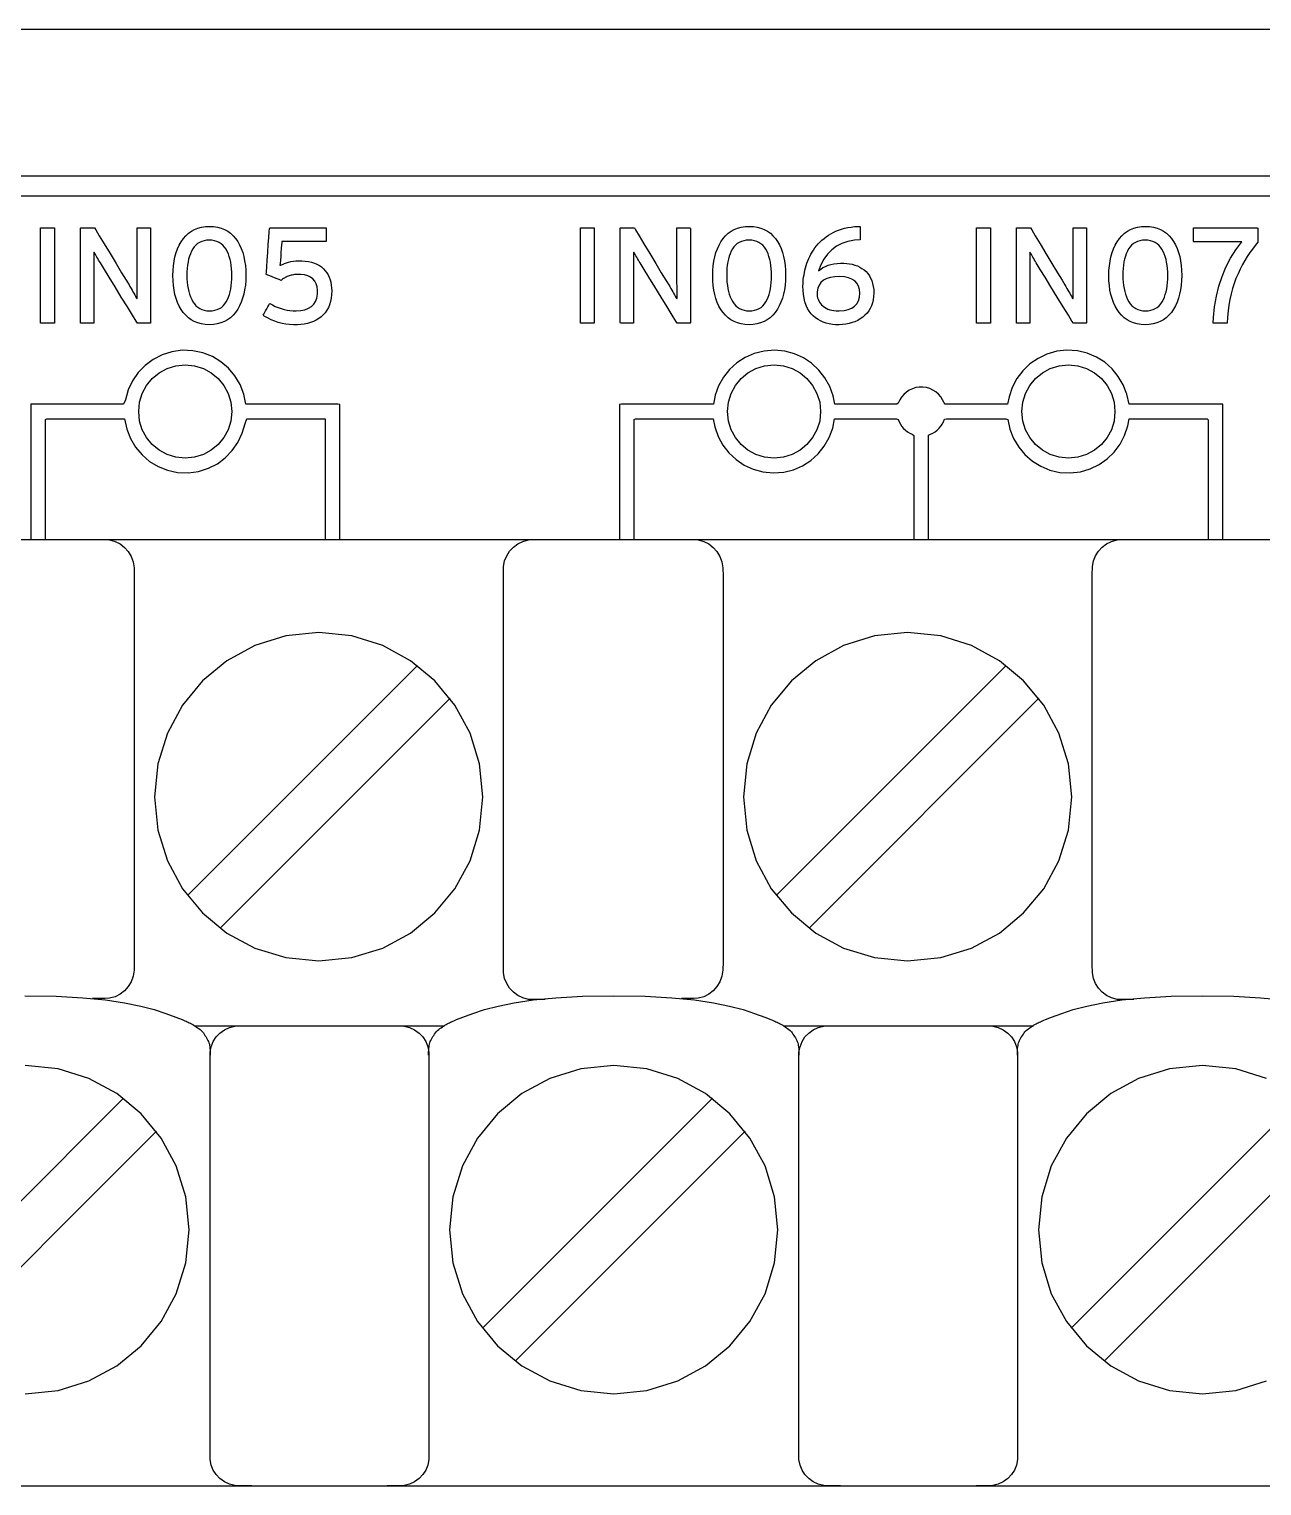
# Model space of a CAD drawing. Extents: x 1 to 47.7, y 0.2 to 33.4.
# Drawn here: x 35.679 to 36.935, y 13.7 to 15.184 of the extents above; entities that cross this region are included whole.
import ezdxf

# ---------------------------------------------------------------- set-up
doc = ezdxf.new("R2010")
doc.units = 0
doc.header["$MEASUREMENT"] = 0
doc.layers.add('6_0____DWG', color=7, linetype='CONTINUOUS')

msp = doc.modelspace()

# ---------------------------------------------------------------- linework, layer by layer
at = {"layer": '6_0____DWG'}
for points in [[(35.4156, 15.1836), (35.809, 15.1836), (36.0049, 15.1836), (36.2001, 15.1836), (36.3945, 15.1836), (36.5881, 15.1836), (36.7807, 15.1836), (36.9722, 15.1836), (37.1625, 15.1836), (37.3517, 15.1836), (37.5394, 15.1836), (37.7257, 15.1836), (37.9105, 15.1836), (38.0936, 15.1836), (38.275, 15.1836), (38.4545, 15.1836), (38.6321, 15.1836), (38.8077, 15.1836), (38.9811, 15.1836)], [(36.9677, 15.0339), (36.9091, 15.0339), (36.8475, 15.0339), (36.783, 15.0339), (36.7157, 15.0339), (36.6455, 15.0339), (36.5726, 15.0339), (36.497, 15.0339), (36.4188, 15.0339), (36.338, 15.0339), (36.2548, 15.0339), (36.1692, 15.0339), (36.0812, 15.0339), (35.9909, 15.0339), (35.8983, 15.0339), (35.8036, 15.0339), (35.7068, 15.0339), (35.608, 15.0339)], [(35.6198, 15.0139), (35.6844, 15.0139), (35.7478, 15.0139), (35.8101, 15.0139), (35.8711, 15.0139), (35.931, 15.0139), (35.9895, 15.0139), (36.0468, 15.0139), (36.1028, 15.0139), (36.1575, 15.0139), (36.2108, 15.0139), (36.2627, 15.0139), (36.3132, 15.0139), (36.3623, 15.0139), (36.41, 15.0139), (36.4561, 15.0139), (36.5008, 15.0139), (36.5439, 15.0139), (36.5855, 15.0139), (36.6254, 15.0139), (36.6638, 15.0139), (36.7006, 15.0139), (36.7357, 15.0139), (36.7691, 15.0139), (36.8008, 15.0139), (36.8308, 15.0139), (36.859, 15.0139), (36.8855, 15.0139), (36.9101, 15.0139), (36.933, 15.0139), (36.9539, 15.0139)], [(35.6907, 14.884), (35.6907, 14.9812), (35.7048, 14.9812), (35.7048, 14.884), (35.6907, 14.884)], [(36.2408, 14.884), (36.2408, 14.9812), (36.2549, 14.9812), (36.2549, 14.884), (36.2408, 14.884)], [(36.6445, 14.884), (36.6445, 14.9812), (36.6586, 14.9812), (36.6586, 14.884), (36.6445, 14.884)], [(31.9752, 14.6636), (36.9522, 14.6636)], [(35.7438, 14.6636), (35.7443, 14.6636), (35.7457, 14.6636), (35.7476, 14.6636), (35.7498, 14.6636), (35.752, 14.6636), (35.754, 14.6636), (35.7555, 14.6636), (35.7562, 14.6636), (35.761, 14.6632), (35.7666, 14.6616), (35.7717, 14.6591), (35.7762, 14.6556), (35.78, 14.6513), (35.783, 14.6463), (35.7851, 14.6408), (35.7861, 14.6348), (35.7862, 14.6261), (35.7862, 14.592), (35.7862, 14.5359), (35.7862, 14.4666), (35.7862, 14.3929), (35.7862, 14.3236), (35.7862, 14.2676), (35.7862, 14.2335), (35.7861, 14.2248), (35.7851, 14.2188), (35.783, 14.2132), (35.78, 14.2083), (35.7762, 14.204), (35.7717, 14.2005), (35.7666, 14.1979), (35.761, 14.1964), (35.7562, 14.196), (35.7555, 14.196), (35.754, 14.196), (35.752, 14.196), (35.7498, 14.196), (35.7476, 14.196), (35.7457, 14.196), (35.7443, 14.196), (35.7438, 14.196)], [(36.2049, 14.1949), (36.2044, 14.1949), (36.203, 14.1949), (36.2011, 14.1949), (36.1989, 14.1949), (36.1967, 14.1949), (36.1947, 14.1949), (36.1932, 14.1949), (36.1925, 14.1949), (36.1878, 14.1952), (36.1822, 14.1967), (36.177, 14.1991), (36.1725, 14.2024), (36.1687, 14.2065), (36.1657, 14.2113), (36.1636, 14.2166), (36.1626, 14.2223), (36.1625, 14.2309), (36.1625, 14.2653), (36.1625, 14.322), (36.1625, 14.392), (36.1625, 14.4664), (36.1625, 14.5364), (36.1625, 14.5931), (36.1625, 14.6275), (36.1626, 14.6361), (36.1636, 14.6418), (36.1657, 14.6471), (36.1687, 14.6519), (36.1725, 14.656), (36.177, 14.6593), (36.1822, 14.6617), (36.1878, 14.6632), (36.1925, 14.6636), (36.1932, 14.6636), (36.1947, 14.6636), (36.1967, 14.6636), (36.1989, 14.6636), (36.2011, 14.6636), (36.203, 14.6636), (36.2044, 14.6636), (36.2049, 14.6636)], [(36.3438, 14.6636), (36.3444, 14.6636), (36.3457, 14.6636), (36.3476, 14.6636), (36.3498, 14.6636), (36.352, 14.6636), (36.354, 14.6636), (36.3555, 14.6636), (36.3562, 14.6636), (36.361, 14.6632), (36.3666, 14.6616), (36.3717, 14.6591), (36.3762, 14.6556), (36.38, 14.6513), (36.383, 14.6463), (36.3851, 14.6408), (36.3861, 14.6348), (36.3862, 14.6261), (36.3862, 14.592), (36.3862, 14.5359), (36.3862, 14.4666), (36.3862, 14.3929), (36.3862, 14.3236), (36.3862, 14.2676), (36.3862, 14.2335), (36.3861, 14.2248), (36.3851, 14.2188), (36.383, 14.2132), (36.38, 14.2083), (36.3762, 14.204), (36.3717, 14.2005), (36.3666, 14.1979), (36.361, 14.1964), (36.3562, 14.196), (36.3555, 14.196), (36.354, 14.196), (36.352, 14.196), (36.3498, 14.196), (36.3476, 14.196), (36.3457, 14.196), (36.3444, 14.196), (36.3438, 14.196)], [(36.8049, 14.1949), (36.8044, 14.1949), (36.803, 14.1949), (36.8011, 14.1949), (36.7989, 14.1949), (36.7967, 14.1949), (36.7947, 14.1949), (36.7932, 14.1949), (36.7925, 14.1949), (36.7878, 14.1952), (36.7822, 14.1967), (36.777, 14.1991), (36.7725, 14.2024), (36.7687, 14.2065), (36.7657, 14.2113), (36.7636, 14.2166), (36.7626, 14.2223), (36.7625, 14.2309), (36.7625, 14.2653), (36.7625, 14.322), (36.7625, 14.392), (36.7625, 14.4664), (36.7625, 14.5364), (36.7625, 14.5931), (36.7625, 14.6275), (36.7626, 14.6361), (36.7636, 14.6418), (36.7657, 14.6471), (36.7687, 14.6519), (36.7725, 14.656), (36.777, 14.6593), (36.7822, 14.6617), (36.7878, 14.6632), (36.7925, 14.6636), (36.7932, 14.6636), (36.7947, 14.6636), (36.7967, 14.6636), (36.7989, 14.6636), (36.8011, 14.6636), (36.803, 14.6636), (36.8044, 14.6636), (36.8049, 14.6636)], [(35.8404, 14.3011), (36.0747, 14.5354)], [(36.4404, 14.3011), (36.6747, 14.5354)], [(35.8739, 14.2677), (36.1081, 14.502)], [(36.4739, 14.2677), (36.7081, 14.502)], [(35.6748, 14.1989), (35.7067, 14.1983), (35.7339, 14.1969), (35.757, 14.1946), (35.7764, 14.1917), (35.7928, 14.1884), (35.8066, 14.1847), (35.8184, 14.1809), (35.8287, 14.1771), (35.835, 14.1746), (35.8365, 14.174), (35.8378, 14.1734), (35.839, 14.1729), (35.8401, 14.1724), (35.8412, 14.1719), (35.8423, 14.1713), (35.8434, 14.1708), (35.8445, 14.1702), (35.8458, 14.1695), (35.847, 14.1688), (35.8482, 14.168), (35.8494, 14.1672), (35.8507, 14.1663), (35.8519, 14.1654), (35.8532, 14.1644), (35.8545, 14.1634), (35.8558, 14.1622), (35.8566, 14.161), (35.8574, 14.1597), (35.8582, 14.1584), (35.8591, 14.1572), (35.8599, 14.1559), (35.8606, 14.1546), (35.8613, 14.1534), (35.8619, 14.1521), (35.8623, 14.151), (35.8627, 14.1497), (35.8629, 14.1482), (35.8631, 14.1467), (35.8633, 14.145), (35.8634, 14.1433), (35.8635, 14.1416), (35.8635, 14.1399), (35.8635, 14.1384)], [(36.0862, 14.1384), (36.0862, 14.1399), (36.0862, 14.1416), (36.0863, 14.1433), (36.0864, 14.145), (36.0866, 14.1467), (36.0868, 14.1482), (36.087, 14.1497), (36.0874, 14.151), (36.0878, 14.1521), (36.0884, 14.1534), (36.0891, 14.1546), (36.0898, 14.1559), (36.0906, 14.1572), (36.0915, 14.1584), (36.0923, 14.1597), (36.0931, 14.161), (36.0939, 14.1622), (36.0951, 14.1634), (36.0965, 14.1644), (36.0977, 14.1654), (36.099, 14.1663), (36.1002, 14.1672), (36.1015, 14.168), (36.1027, 14.1688), (36.1039, 14.1695), (36.1052, 14.1702), (36.1063, 14.1708), (36.1074, 14.1713), (36.1085, 14.1719), (36.1095, 14.1724), (36.1107, 14.1729), (36.1119, 14.1734), (36.1132, 14.174), (36.1147, 14.1746), (36.121, 14.1771), (36.1313, 14.1809), (36.1431, 14.1847), (36.1569, 14.1884), (36.1733, 14.1917), (36.1927, 14.1946), (36.2158, 14.1969), (36.243, 14.1983), (36.2748, 14.1989), (36.3067, 14.1983), (36.3339, 14.1969), (36.357, 14.1946), (36.3764, 14.1917), (36.3928, 14.1884), (36.4066, 14.1847), (36.4184, 14.1809), (36.4287, 14.1771), (36.435, 14.1746), (36.4365, 14.174), (36.4378, 14.1734), (36.439, 14.1729), (36.4401, 14.1724), (36.4412, 14.1719), (36.4423, 14.1713), (36.4434, 14.1708), (36.4445, 14.1702), (36.4458, 14.1695), (36.447, 14.1688), (36.4482, 14.168), (36.4494, 14.1672), (36.4507, 14.1663), (36.4519, 14.1654), (36.4532, 14.1644), (36.4545, 14.1634), (36.4558, 14.1622), (36.4566, 14.161), (36.4574, 14.1597), (36.4582, 14.1584), (36.4591, 14.1572), (36.4599, 14.1559), (36.4606, 14.1546), (36.4613, 14.1534), (36.4619, 14.1521), (36.4623, 14.151), (36.4627, 14.1497), (36.4629, 14.1482), (36.4631, 14.1467), (36.4633, 14.145), (36.4634, 14.1433), (36.4635, 14.1416), (36.4635, 14.1399), (36.4635, 14.1384)], [(36.6862, 14.1384), (36.6862, 14.1399), (36.6862, 14.1416), (36.6863, 14.1433), (36.6864, 14.145), (36.6866, 14.1467), (36.6868, 14.1482), (36.687, 14.1497), (36.6874, 14.151), (36.6878, 14.1521), (36.6884, 14.1534), (36.6891, 14.1546), (36.6898, 14.1559), (36.6906, 14.1572), (36.6915, 14.1584), (36.6923, 14.1597), (36.6931, 14.161), (36.6939, 14.1622), (36.6952, 14.1634), (36.6965, 14.1644), (36.6977, 14.1654), (36.699, 14.1663), (36.7002, 14.1672), (36.7015, 14.168), (36.7027, 14.1688), (36.7039, 14.1695), (36.7052, 14.1702), (36.7063, 14.1708), (36.7074, 14.1713), (36.7085, 14.1719), (36.7096, 14.1724), (36.7107, 14.1729), (36.7119, 14.1734), (36.7132, 14.174), (36.7147, 14.1746), (36.721, 14.1771), (36.7313, 14.1809), (36.7431, 14.1847), (36.7569, 14.1884), (36.7733, 14.1917), (36.7927, 14.1946), (36.8158, 14.1969), (36.843, 14.1983), (36.8749, 14.1989), (36.9067, 14.1983), (36.9339, 14.1969), (36.957, 14.1946)], [(35.8477, 14.1683), (36.1025, 14.1683)], [(35.9059, 13.6996), (35.9054, 13.6996), (35.904, 13.6996), (35.9021, 13.6996), (35.8999, 13.6996), (35.8977, 13.6996), (35.8957, 13.6996), (35.8942, 13.6996), (35.8935, 13.6996), (35.8888, 13.6999), (35.8832, 13.7013), (35.8781, 13.7037), (35.8735, 13.707), (35.8697, 13.711), (35.8667, 13.7157), (35.8646, 13.7208), (35.8636, 13.7265), (35.8635, 13.7351), (35.8635, 13.7696), (35.8635, 13.8264), (35.8635, 13.8966), (35.8635, 13.9713), (35.8635, 14.0415), (35.8635, 14.0983), (35.8635, 14.1328), (35.8636, 14.1414), (35.8646, 14.147), (35.8667, 14.1522), (35.8697, 14.1569), (35.8735, 14.1609), (35.8781, 14.1641), (35.8832, 14.1665), (35.8888, 14.168), (35.8935, 14.1683), (35.8942, 14.1683), (35.8957, 14.1683), (35.8977, 14.1683), (35.8999, 14.1683), (35.9021, 14.1683), (35.904, 14.1683), (35.9054, 14.1683), (35.9059, 14.1683)], [(36.044, 14.1683), (36.0445, 14.1683), (36.0459, 14.1683), (36.0478, 14.1683), (36.05, 14.1683), (36.0522, 14.1683), (36.0542, 14.1683), (36.0557, 14.1683), (36.0564, 14.1683), (36.0611, 14.168), (36.0667, 14.1665), (36.0718, 14.1641), (36.0764, 14.1609), (36.0802, 14.1569), (36.0832, 14.1522), (36.0852, 14.147), (36.0863, 14.1414), (36.0864, 14.1328), (36.0864, 14.0983), (36.0864, 14.0415), (36.0864, 13.9713), (36.0864, 13.8966), (36.0864, 13.8264), (36.0864, 13.7696), (36.0864, 13.7351), (36.0863, 13.7265), (36.0852, 13.7208), (36.0832, 13.7157), (36.0802, 13.711), (36.0764, 13.707), (36.0718, 13.7037), (36.0667, 13.7013), (36.0611, 13.6999), (36.0564, 13.6996), (36.0557, 13.6996), (36.0542, 13.6996), (36.0522, 13.6996), (36.05, 13.6996), (36.0478, 13.6996), (36.0459, 13.6996), (36.0445, 13.6996), (36.044, 13.6996)], [(36.4477, 14.1683), (36.7025, 14.1683)], [(36.5059, 13.6996), (36.5054, 13.6996), (36.5041, 13.6996), (36.5021, 13.6996), (36.4999, 13.6996), (36.4977, 13.6996), (36.4957, 13.6996), (36.4942, 13.6996), (36.4936, 13.6996), (36.4888, 13.6999), (36.4832, 13.7013), (36.4781, 13.7037), (36.4735, 13.707), (36.4697, 13.711), (36.4667, 13.7157), (36.4647, 13.7208), (36.4636, 13.7265), (36.4635, 13.7351), (36.4635, 13.7696), (36.4635, 13.8264), (36.4635, 13.8966), (36.4635, 13.9713), (36.4635, 14.0415), (36.4635, 14.0983), (36.4635, 14.1328), (36.4636, 14.1414), (36.4647, 14.147), (36.4667, 14.1522), (36.4697, 14.1569), (36.4735, 14.1609), (36.4781, 14.1641), (36.4832, 14.1665), (36.4888, 14.168), (36.4936, 14.1683), (36.4942, 14.1683), (36.4957, 14.1683), (36.4977, 14.1683), (36.4999, 14.1683), (36.5021, 14.1683), (36.5041, 14.1683), (36.5054, 14.1683), (36.5059, 14.1683)], [(36.644, 14.1683), (36.6445, 14.1683), (36.6459, 14.1683), (36.6478, 14.1683), (36.65, 14.1683), (36.6522, 14.1683), (36.6542, 14.1683), (36.6557, 14.1683), (36.6564, 14.1683), (36.6611, 14.168), (36.6667, 14.1665), (36.6718, 14.1641), (36.6764, 14.1609), (36.6802, 14.1569), (36.6832, 14.1522), (36.6853, 14.147), (36.6863, 14.1414), (36.6864, 14.1328), (36.6864, 14.0983), (36.6864, 14.0415), (36.6864, 13.9713), (36.6864, 13.8966), (36.6864, 13.8264), (36.6864, 13.7696), (36.6864, 13.7351), (36.6863, 13.7265), (36.6853, 13.7208), (36.6832, 13.7157), (36.6802, 13.711), (36.6764, 13.707), (36.6718, 13.7037), (36.6667, 13.7013), (36.6611, 13.6999), (36.6564, 13.6996), (36.6557, 13.6996), (36.6542, 13.6996), (36.6522, 13.6996), (36.65, 13.6996), (36.6478, 13.6996), (36.6459, 13.6996), (36.6445, 13.6996), (36.644, 13.6996)], [(35.6749, 13.7933), (35.7086, 13.7967), (35.74, 13.8064), (35.7684, 13.8218), (35.7932, 13.8422), (35.8136, 13.8669), (35.829, 13.8953), (35.8388, 13.9267), (35.8422, 13.9604), (35.8388, 13.9941), (35.829, 14.0255), (35.8136, 14.0539), (35.7932, 14.0787), (35.7684, 14.0992), (35.74, 14.1146), (35.7086, 14.1244), (35.6749, 14.1278)], [(36.94, 14.1146), (36.9086, 14.1244), (36.8749, 14.1278), (36.8412, 14.1244), (36.8097, 14.1146), (36.7813, 14.0992), (36.7565, 14.0787), (36.7361, 14.0539), (36.7207, 14.0255), (36.7109, 13.9941), (36.7075, 13.9604), (36.7109, 13.9267), (36.7207, 13.8953), (36.7361, 13.8669), (36.7565, 13.8422), (36.7813, 13.8218), (36.8097, 13.8064), (36.8412, 13.7967), (36.8749, 13.7933), (36.9086, 13.7967), (36.94, 13.8064)], [(35.5411, 13.8601), (35.7753, 14.0944)], [(36.1411, 13.8601), (36.3754, 14.0944)], [(36.7411, 13.8601), (36.9754, 14.0944)], [(35.5745, 13.8267), (35.8088, 14.061)], [(36.1745, 13.8267), (36.4088, 14.061)], [(36.7745, 13.8267), (37.0088, 14.061)], [(32.2935, 13.6996), (37.2746, 13.6996)]]:
    msp.add_lwpolyline(points, dxfattribs=at)
for points in [[(35.7895, 14.884), (35.7881, 14.8862), (35.7845, 14.8922), (35.7792, 14.9007), (35.773, 14.9107), (35.7666, 14.9212), (35.7606, 14.9309), (35.7557, 14.9388), (35.7527, 14.9438), (35.7517, 14.9454), (35.7508, 14.9469), (35.7499, 14.9484), (35.749, 14.9498), (35.7482, 14.9512), (35.7474, 14.9526), (35.7467, 14.9539), (35.7459, 14.9552), (35.7452, 14.9564), (35.7449, 14.9556), (35.7449, 14.9533), (35.7449, 14.9508), (35.7449, 14.9484), (35.745, 14.9458), (35.745, 14.9432), (35.745, 14.9404), (35.745, 14.9377), (35.7451, 14.9348), (35.7451, 14.933), (35.7451, 14.9285), (35.7451, 14.9217), (35.7451, 14.9135), (35.7451, 14.9049), (35.7451, 14.8967), (35.7451, 14.8899), (35.7451, 14.8854), (35.7451, 14.884), (35.7444, 14.884), (35.743, 14.884), (35.741, 14.884), (35.7387, 14.884), (35.7364, 14.884), (35.7342, 14.884), (35.7325, 14.884), (35.7315, 14.884), (35.7314, 14.8847), (35.7314, 14.891), (35.7314, 14.9024), (35.7314, 14.9173), (35.7314, 14.9338), (35.7314, 14.9502), (35.7314, 14.9646), (35.7314, 14.9755), (35.7314, 14.9809), (35.7316, 14.9812), (35.7328, 14.9812), (35.7347, 14.9812), (35.737, 14.9812), (35.7394, 14.9812), (35.7418, 14.9812), (35.7438, 14.9812), (35.7452, 14.9812), (35.7458, 14.9812), (35.7471, 14.979), (35.7505, 14.9732), (35.7556, 14.9649), (35.7615, 14.9552), (35.7676, 14.945), (35.7733, 14.9355), (35.7779, 14.9279), (35.7809, 14.923), (35.7818, 14.9213), (35.7829, 14.9195), (35.7839, 14.9178), (35.7849, 14.9161), (35.7858, 14.9145), (35.7867, 14.9129), (35.7875, 14.9115), (35.7883, 14.91), (35.789, 14.9087), (35.7893, 14.9094), (35.7893, 14.9118), (35.7893, 14.9143), (35.7893, 14.9169), (35.7892, 14.9195), (35.7892, 14.9222), (35.7892, 14.9249), (35.7892, 14.9277), (35.7892, 14.9306), (35.7892, 14.9324), (35.7892, 14.9369), (35.7892, 14.9437), (35.7892, 14.9518), (35.7892, 14.9604), (35.7892, 14.9685), (35.7892, 14.9753), (35.7892, 14.9798), (35.7892, 14.9812), (35.7899, 14.9812), (35.7913, 14.9812), (35.7933, 14.9812), (35.7956, 14.9812), (35.7979, 14.9812), (35.8, 14.9812), (35.8017, 14.9812), (35.8027, 14.9812), (35.8029, 14.9805), (35.8029, 14.9742), (35.8029, 14.9628), (35.8029, 14.9479), (35.8029, 14.9314), (35.8029, 14.915), (35.8029, 14.9006), (35.8029, 14.8897), (35.8029, 14.8843), (35.8027, 14.884), (35.8016, 14.884), (35.7998, 14.884), (35.7977, 14.884), (35.7954, 14.884), (35.7932, 14.884), (35.7913, 14.884), (35.79, 14.884)], [(35.8999, 14.9328), (35.8998, 14.9276), (35.8994, 14.9227), (35.8987, 14.918), (35.8978, 14.9136), (35.8966, 14.9094), (35.8952, 14.9055), (35.8935, 14.9017), (35.8916, 14.8983), (35.8893, 14.895), (35.8869, 14.8922), (35.8842, 14.8896), (35.8812, 14.8875), (35.878, 14.8858), (35.8745, 14.8844), (35.8708, 14.8834), (35.8668, 14.8827), (35.8626, 14.8824), (35.8585, 14.8827), (35.8546, 14.8833), (35.8509, 14.8843), (35.8474, 14.8857), (35.8443, 14.8875), (35.8413, 14.8896), (35.8386, 14.8921), (35.8362, 14.8949), (35.834, 14.8981), (35.832, 14.9015), (35.8303, 14.9052), (35.8289, 14.9091), (35.8277, 14.9133), (35.8268, 14.9177), (35.8261, 14.9224), (35.8258, 14.9273), (35.8256, 14.9325), (35.8258, 14.9377), (35.8262, 14.9426), (35.8268, 14.9473), (35.8277, 14.9517), (35.8289, 14.9559), (35.8304, 14.9599), (35.8321, 14.9636), (35.8341, 14.9671), (35.8363, 14.9703), (35.8388, 14.9732), (35.8415, 14.9757), (35.8445, 14.9778), (35.8477, 14.9796), (35.8511, 14.9809), (35.8548, 14.9819), (35.8587, 14.9825), (35.8629, 14.9827), (35.8671, 14.9825), (35.871, 14.9819), (35.8747, 14.9809), (35.8782, 14.9795), (35.8814, 14.9778), (35.8843, 14.9757), (35.887, 14.9732), (35.8895, 14.9704), (35.8917, 14.9672), (35.8936, 14.9638), (35.8953, 14.9601), (35.8967, 14.9562), (35.8978, 14.952), (35.8987, 14.9475), (35.8994, 14.9429), (35.8998, 14.9379)], [(35.9874, 14.917), (35.9873, 14.9131), (35.9869, 14.9095), (35.9862, 14.906), (35.9852, 14.9028), (35.984, 14.8999), (35.9826, 14.8972), (35.9808, 14.8947), (35.9788, 14.8925), (35.9766, 14.8905), (35.9742, 14.8887), (35.9716, 14.8872), (35.9688, 14.8858), (35.9659, 14.8847), (35.9627, 14.8838), (35.9595, 14.8832), (35.956, 14.8827), (35.9524, 14.8825), (35.9485, 14.8825), (35.9445, 14.8827), (35.9406, 14.8832), (35.9368, 14.8839), (35.933, 14.8849), (35.9293, 14.8861), (35.9257, 14.8876), (35.9221, 14.8894), (35.9186, 14.8913), (35.9176, 14.8922), (35.9181, 14.8932), (35.919, 14.8947), (35.9201, 14.8966), (35.9212, 14.8986), (35.9224, 14.9006), (35.9233, 14.9023), (35.924, 14.9036), (35.9243, 14.9041), (35.9269, 14.9027), (35.9299, 14.9012), (35.9329, 14.9), (35.9358, 14.899), (35.9388, 14.8981), (35.9419, 14.8974), (35.9449, 14.8969), (35.948, 14.8966), (35.9513, 14.8966), (35.956, 14.8969), (35.9601, 14.8978), (35.9637, 14.8992), (35.9667, 14.901), (35.9691, 14.9034), (35.9709, 14.9062), (35.9722, 14.9096), (35.9729, 14.9135), (35.973, 14.9176), (35.9725, 14.9212), (35.9716, 14.9243), (35.9701, 14.927), (35.9682, 14.9293), (35.9658, 14.931), (35.963, 14.9324), (35.9596, 14.9333), (35.9558, 14.9337), (35.9532, 14.9337), (35.9519, 14.9337), (35.9507, 14.9336), (35.9495, 14.9335), (35.9483, 14.9333), (35.9471, 14.9331), (35.946, 14.9329), (35.945, 14.9326), (35.9439, 14.9323), (35.9429, 14.9319), (35.942, 14.9315), (35.941, 14.931), (35.9401, 14.9305), (35.9392, 14.93), (35.9383, 14.9295), (35.9374, 14.9289), (35.9366, 14.9283), (35.9358, 14.9276), (35.9352, 14.9278), (35.9338, 14.9284), (35.9317, 14.9293), (35.9292, 14.9303), (35.9267, 14.9313), (35.9243, 14.9323), (35.9223, 14.9331), (35.9211, 14.9336), (35.9207, 14.9338), (35.9209, 14.9362), (35.9212, 14.9413), (35.9217, 14.9482), (35.9222, 14.9561), (35.9228, 14.9641), (35.9233, 14.9715), (35.9237, 14.9772), (35.9239, 14.9806), (35.9244, 14.9812), (35.9281, 14.9812), (35.9349, 14.9812), (35.9437, 14.9812), (35.9534, 14.9812), (35.9631, 14.9812), (35.9717, 14.9812), (35.9782, 14.9812), (35.9816, 14.9812), (35.9818, 14.981), (35.9818, 14.9799), (35.9818, 14.9781), (35.9818, 14.976), (35.9818, 14.9736), (35.9818, 14.9713), (35.9818, 14.9694), (35.9818, 14.968), (35.9818, 14.9674), (35.9805, 14.9674), (35.9764, 14.9674), (35.9703, 14.9674), (35.963, 14.9674), (35.9553, 14.9674), (35.948, 14.9674), (35.9419, 14.9674), (35.9378, 14.9674), (35.9365, 14.9673), (35.9365, 14.9663), (35.9363, 14.9638), (35.936, 14.9603), (35.9357, 14.9562), (35.9354, 14.952), (35.9351, 14.9481), (35.9349, 14.945), (35.9347, 14.9431), (35.9353, 14.943), (35.9372, 14.944), (35.9392, 14.9449), (35.9413, 14.9457), (35.9435, 14.9463), (35.9459, 14.9468), (35.9484, 14.9472), (35.951, 14.9475), (35.9538, 14.9477), (35.9571, 14.9476), (35.9605, 14.9474), (35.9638, 14.9469), (35.9669, 14.9462), (35.9697, 14.9453), (35.9724, 14.9442), (35.9748, 14.9428), (35.977, 14.9413), (35.979, 14.9395), (35.9808, 14.9375), (35.9823, 14.9354), (35.9837, 14.9332), (35.9848, 14.9308), (35.9858, 14.9283), (35.9865, 14.9257), (35.987, 14.9229), (35.9873, 14.92)], [(36.3395, 14.884), (36.3381, 14.8862), (36.3345, 14.8922), (36.3292, 14.9007), (36.323, 14.9107), (36.3166, 14.9212), (36.3106, 14.9309), (36.3058, 14.9388), (36.3027, 14.9438), (36.3017, 14.9454), (36.3008, 14.9469), (36.2999, 14.9484), (36.2991, 14.9498), (36.2982, 14.9512), (36.2974, 14.9526), (36.2967, 14.9539), (36.2959, 14.9552), (36.2952, 14.9564), (36.2949, 14.9556), (36.295, 14.9533), (36.295, 14.9508), (36.295, 14.9484), (36.295, 14.9458), (36.295, 14.9432), (36.295, 14.9404), (36.2951, 14.9377), (36.2951, 14.9348), (36.2951, 14.933), (36.2951, 14.9285), (36.2951, 14.9217), (36.2951, 14.9135), (36.2951, 14.9049), (36.2951, 14.8967), (36.2951, 14.8899), (36.2951, 14.8854), (36.2951, 14.884), (36.2944, 14.884), (36.293, 14.884), (36.291, 14.884), (36.2887, 14.884), (36.2864, 14.884), (36.2843, 14.884), (36.2826, 14.884), (36.2816, 14.884), (36.2814, 14.8847), (36.2814, 14.891), (36.2814, 14.9024), (36.2814, 14.9173), (36.2814, 14.9338), (36.2814, 14.9502), (36.2814, 14.9646), (36.2814, 14.9755), (36.2814, 14.9809), (36.2817, 14.9812), (36.2828, 14.9812), (36.2847, 14.9812), (36.287, 14.9812), (36.2895, 14.9812), (36.2918, 14.9812), (36.2939, 14.9812), (36.2953, 14.9812), (36.2958, 14.9812), (36.2971, 14.979), (36.3006, 14.9732), (36.3056, 14.9649), (36.3115, 14.9552), (36.3176, 14.945), (36.3233, 14.9355), (36.3279, 14.9279), (36.3309, 14.923), (36.3319, 14.9213), (36.3329, 14.9195), (36.3339, 14.9178), (36.3349, 14.9161), (36.3358, 14.9145), (36.3367, 14.9129), (36.3375, 14.9115), (36.3383, 14.91), (36.3391, 14.9087), (36.3394, 14.9094), (36.3393, 14.9118), (36.3393, 14.9143), (36.3393, 14.9169), (36.3393, 14.9195), (36.3393, 14.9222), (36.3392, 14.9249), (36.3392, 14.9277), (36.3392, 14.9306), (36.3392, 14.9324), (36.3392, 14.9369), (36.3392, 14.9437), (36.3392, 14.9518), (36.3392, 14.9604), (36.3392, 14.9685), (36.3392, 14.9753), (36.3392, 14.9798), (36.3392, 14.9812), (36.3399, 14.9812), (36.3413, 14.9812), (36.3433, 14.9812), (36.3456, 14.9812), (36.3479, 14.9812), (36.3501, 14.9812), (36.3518, 14.9812), (36.3528, 14.9812), (36.3529, 14.9805), (36.3529, 14.9742), (36.3529, 14.9628), (36.3529, 14.9479), (36.3529, 14.9314), (36.3529, 14.915), (36.3529, 14.9006), (36.3529, 14.8897), (36.3529, 14.8843), (36.3527, 14.884), (36.3516, 14.884), (36.3498, 14.884), (36.3477, 14.884), (36.3454, 14.884), (36.3432, 14.884), (36.3413, 14.884), (36.34, 14.884)], [(36.4499, 14.9328), (36.4498, 14.9276), (36.4494, 14.9227), (36.4487, 14.918), (36.4478, 14.9136), (36.4467, 14.9094), (36.4452, 14.9055), (36.4435, 14.9017), (36.4416, 14.8983), (36.4394, 14.895), (36.4369, 14.8922), (36.4342, 14.8896), (36.4312, 14.8875), (36.428, 14.8858), (36.4245, 14.8844), (36.4208, 14.8834), (36.4169, 14.8827), (36.4127, 14.8824), (36.4085, 14.8827), (36.4046, 14.8833), (36.4009, 14.8843), (36.3975, 14.8857), (36.3943, 14.8875), (36.3913, 14.8896), (36.3886, 14.8921), (36.3862, 14.8949), (36.384, 14.8981), (36.382, 14.9015), (36.3803, 14.9052), (36.3789, 14.9091), (36.3777, 14.9133), (36.3768, 14.9177), (36.3762, 14.9224), (36.3758, 14.9273), (36.3757, 14.9325), (36.3758, 14.9377), (36.3762, 14.9426), (36.3768, 14.9473), (36.3778, 14.9517), (36.379, 14.9559), (36.3804, 14.9599), (36.3821, 14.9636), (36.3841, 14.9671), (36.3863, 14.9703), (36.3888, 14.9732), (36.3915, 14.9757), (36.3945, 14.9778), (36.3977, 14.9796), (36.4011, 14.9809), (36.4048, 14.9819), (36.4087, 14.9825), (36.4129, 14.9827), (36.4171, 14.9825), (36.4211, 14.9819), (36.4248, 14.9809), (36.4282, 14.9795), (36.4314, 14.9778), (36.4344, 14.9757), (36.4371, 14.9732), (36.4395, 14.9704), (36.4417, 14.9672), (36.4436, 14.9638), (36.4453, 14.9601), (36.4467, 14.9562), (36.4479, 14.952), (36.4488, 14.9475), (36.4494, 14.9429), (36.4498, 14.9379)], [(36.5398, 14.9148), (36.5396, 14.9113), (36.5392, 14.9079), (36.5385, 14.9048), (36.5375, 14.9019), (36.5362, 14.8991), (36.5347, 14.8966), (36.5329, 14.8943), (36.5308, 14.8921), (36.5285, 14.8902), (36.526, 14.8885), (36.5234, 14.8869), (36.5206, 14.8856), (36.5177, 14.8846), (36.5146, 14.8837), (36.5113, 14.8831), (36.5079, 14.8827), (36.5044, 14.8825), (36.5009, 14.8825), (36.4976, 14.8828), (36.4944, 14.8833), (36.4913, 14.884), (36.4884, 14.885), (36.4856, 14.8863), (36.483, 14.8878), (36.4805, 14.8895), (36.4781, 14.8915), (36.4759, 14.8937), (36.4739, 14.8963), (36.4722, 14.8991), (36.4708, 14.9022), (36.4696, 14.9057), (36.4687, 14.9094), (36.4681, 14.9134), (36.4677, 14.9177), (36.4676, 14.9218), (36.4677, 14.924), (36.4678, 14.9263), (36.468, 14.9286), (36.4683, 14.9309), (36.4687, 14.9332), (36.4691, 14.9356), (36.4697, 14.938), (36.4703, 14.9404), (36.471, 14.9428), (36.4717, 14.9452), (36.4726, 14.9475), (36.4736, 14.9498), (36.4746, 14.952), (36.4758, 14.9543), (36.4771, 14.9565), (36.4784, 14.9586), (36.4799, 14.9608), (36.4815, 14.9629), (36.4832, 14.9649), (36.4851, 14.9668), (36.487, 14.9686), (36.4891, 14.9703), (36.4913, 14.972), (36.4936, 14.9736), (36.496, 14.975), (36.4985, 14.9764), (36.5012, 14.9777), (36.504, 14.9789), (36.507, 14.9799), (36.5101, 14.9807), (36.5133, 14.9814), (36.5167, 14.982), (36.5203, 14.9824), (36.5239, 14.9827), (36.526, 14.9826), (36.526, 14.9817), (36.526, 14.9801), (36.526, 14.978), (36.526, 14.9756), (36.526, 14.9733), (36.526, 14.9713), (36.526, 14.9698), (36.526, 14.9691), (36.5203, 14.9686), (36.5135, 14.9673), (36.5074, 14.9653), (36.5018, 14.9625), (36.4969, 14.9589), (36.4925, 14.9545), (36.4888, 14.9494), (36.4857, 14.9435), (36.4836, 14.9375), (36.4857, 14.9392), (36.488, 14.9407), (36.4905, 14.9419), (36.4932, 14.943), (36.4961, 14.9438), (36.4992, 14.9445), (36.5025, 14.9449), (36.506, 14.9451), (36.5094, 14.9452), (36.5123, 14.945), (36.5152, 14.9446), (36.5179, 14.9441), (36.5206, 14.9433), (36.5231, 14.9424), (36.5255, 14.9412), (36.5278, 14.9399), (36.5299, 14.9384), (36.5319, 14.9366), (36.5337, 14.9346), (36.5353, 14.9324), (36.5366, 14.93), (36.5377, 14.9274), (36.5386, 14.9246), (36.5393, 14.9215), (36.5397, 14.9183)], [(36.7432, 14.884), (36.7418, 14.8862), (36.7382, 14.8922), (36.7329, 14.9007), (36.7268, 14.9107), (36.7203, 14.9212), (36.7144, 14.9309), (36.7095, 14.9388), (36.7064, 14.9438), (36.7054, 14.9454), (36.7045, 14.9469), (36.7036, 14.9484), (36.7028, 14.9498), (36.702, 14.9512), (36.7012, 14.9526), (36.7004, 14.9539), (36.6997, 14.9552), (36.699, 14.9564), (36.6987, 14.9556), (36.6987, 14.9533), (36.6987, 14.9508), (36.6987, 14.9484), (36.6987, 14.9458), (36.6987, 14.9432), (36.6987, 14.9404), (36.6988, 14.9377), (36.6988, 14.9348), (36.6988, 14.933), (36.6988, 14.9285), (36.6988, 14.9217), (36.6988, 14.9135), (36.6988, 14.9049), (36.6988, 14.8967), (36.6988, 14.8899), (36.6988, 14.8854), (36.6988, 14.884), (36.6982, 14.884), (36.6967, 14.884), (36.6947, 14.884), (36.6925, 14.884), (36.6901, 14.884), (36.688, 14.884), (36.6863, 14.884), (36.6853, 14.884), (36.6851, 14.8847), (36.6851, 14.891), (36.6851, 14.9024), (36.6851, 14.9173), (36.6851, 14.9338), (36.6851, 14.9502), (36.6851, 14.9646), (36.6851, 14.9755), (36.6851, 14.9809), (36.6854, 14.9812), (36.6866, 14.9812), (36.6884, 14.9812), (36.6907, 14.9812), (36.6932, 14.9812), (36.6956, 14.9812), (36.6976, 14.9812), (36.699, 14.9812), (36.6995, 14.9812), (36.7008, 14.979), (36.7043, 14.9732), (36.7093, 14.9649), (36.7152, 14.9552), (36.7213, 14.945), (36.727, 14.9355), (36.7317, 14.9279), (36.7346, 14.923), (36.7356, 14.9213), (36.7366, 14.9195), (36.7376, 14.9178), (36.7386, 14.9161), (36.7395, 14.9145), (36.7404, 14.9129), (36.7412, 14.9115), (36.742, 14.91), (36.7428, 14.9087), (36.7431, 14.9094), (36.7431, 14.9118), (36.743, 14.9143), (36.743, 14.9169), (36.743, 14.9195), (36.743, 14.9222), (36.743, 14.9249), (36.743, 14.9277), (36.743, 14.9306), (36.743, 14.9324), (36.743, 14.9369), (36.743, 14.9437), (36.743, 14.9518), (36.743, 14.9604), (36.743, 14.9685), (36.743, 14.9753), (36.743, 14.9798), (36.743, 14.9812), (36.7436, 14.9812), (36.745, 14.9812), (36.747, 14.9812), (36.7493, 14.9812), (36.7516, 14.9812), (36.7538, 14.9812), (36.7555, 14.9812), (36.7565, 14.9812), (36.7566, 14.9805), (36.7566, 14.9742), (36.7566, 14.9628), (36.7566, 14.9479), (36.7566, 14.9314), (36.7566, 14.915), (36.7566, 14.9006), (36.7566, 14.8897), (36.7566, 14.8843), (36.7564, 14.884), (36.7553, 14.884), (36.7535, 14.884), (36.7514, 14.884), (36.7491, 14.884), (36.7469, 14.884), (36.745, 14.884), (36.7437, 14.884)], [(36.8536, 14.9328), (36.8535, 14.9276), (36.8531, 14.9227), (36.8525, 14.918), (36.8515, 14.9136), (36.8504, 14.9094), (36.8489, 14.9055), (36.8472, 14.9017), (36.8453, 14.8983), (36.8431, 14.895), (36.8406, 14.8922), (36.8379, 14.8896), (36.8349, 14.8875), (36.8317, 14.8858), (36.8282, 14.8844), (36.8245, 14.8834), (36.8206, 14.8827), (36.8164, 14.8824), (36.8122, 14.8827), (36.8083, 14.8833), (36.8046, 14.8843), (36.8012, 14.8857), (36.798, 14.8875), (36.7951, 14.8896), (36.7924, 14.8921), (36.7899, 14.8949), (36.7877, 14.8981), (36.7858, 14.9015), (36.7841, 14.9052), (36.7826, 14.9091), (36.7815, 14.9133), (36.7805, 14.9177), (36.7799, 14.9224), (36.7795, 14.9273), (36.7794, 14.9325), (36.7795, 14.9377), (36.7799, 14.9426), (36.7806, 14.9473), (36.7815, 14.9517), (36.7827, 14.9559), (36.7841, 14.9599), (36.7858, 14.9636), (36.7878, 14.9671), (36.7901, 14.9703), (36.7925, 14.9732), (36.7953, 14.9757), (36.7982, 14.9778), (36.8014, 14.9796), (36.8049, 14.9809), (36.8085, 14.9819), (36.8125, 14.9825), (36.8166, 14.9827), (36.8208, 14.9825), (36.8248, 14.9819), (36.8285, 14.9809), (36.8319, 14.9795), (36.8351, 14.9778), (36.8381, 14.9757), (36.8408, 14.9732), (36.8432, 14.9704), (36.8454, 14.9672), (36.8473, 14.9638), (36.849, 14.9601), (36.8504, 14.9562), (36.8516, 14.952), (36.8525, 14.9475), (36.8531, 14.9429), (36.8535, 14.9379)], [(36.9312, 14.9665), (36.9284, 14.9632), (36.9256, 14.9596), (36.9229, 14.9559), (36.9204, 14.952), (36.9179, 14.9479), (36.9155, 14.9437), (36.9132, 14.9392), (36.911, 14.9345), (36.9089, 14.9296), (36.9071, 14.9245), (36.9054, 14.9193), (36.9039, 14.9138), (36.9027, 14.9082), (36.9016, 14.9024), (36.9008, 14.8965), (36.9002, 14.8903), (36.8999, 14.884), (36.8993, 14.884), (36.8979, 14.884), (36.8958, 14.884), (36.8934, 14.884), (36.8909, 14.884), (36.8886, 14.884), (36.8868, 14.884), (36.8858, 14.884), (36.8859, 14.8897), (36.8871, 14.9008), (36.8889, 14.9116), (36.8915, 14.9218), (36.8947, 14.9317), (36.8987, 14.9412), (36.9033, 14.9502), (36.9087, 14.9589), (36.9148, 14.9671), (36.9129, 14.9671), (36.9079, 14.9671), (36.9007, 14.9671), (36.8923, 14.9671), (36.8837, 14.9671), (36.8758, 14.9671), (36.8695, 14.9671), (36.866, 14.9671), (36.8655, 14.9672), (36.8655, 14.9683), (36.8655, 14.97), (36.8655, 14.9723), (36.8655, 14.9748), (36.8655, 14.9772), (36.8655, 14.9792), (36.8655, 14.9806), (36.8655, 14.9812), (36.868, 14.9812), (36.8747, 14.9812), (36.8843, 14.9812), (36.8955, 14.9812), (36.907, 14.9812), (36.9175, 14.9812), (36.9258, 14.9812), (36.9306, 14.9812), (36.9312, 14.981), (36.9312, 14.98), (36.9312, 14.9781), (36.9312, 14.9758), (36.9312, 14.9732), (36.9312, 14.9707), (36.9312, 14.9685), (36.9312, 14.967)], [(35.8856, 14.9325), (35.8856, 14.9361), (35.8854, 14.9396), (35.885, 14.9429), (35.8845, 14.9461), (35.8838, 14.9491), (35.883, 14.9519), (35.8821, 14.9546), (35.881, 14.9572), (35.8797, 14.9595), (35.8783, 14.9616), (35.8766, 14.9635), (35.8748, 14.965), (35.8727, 14.9663), (35.8705, 14.9673), (35.8681, 14.968), (35.8654, 14.9685), (35.8626, 14.9686), (35.8599, 14.9685), (35.8573, 14.968), (35.8549, 14.9673), (35.8527, 14.9663), (35.8507, 14.9651), (35.8489, 14.9635), (35.8472, 14.9617), (35.8458, 14.9597), (35.8445, 14.9573), (35.8434, 14.9548), (35.8424, 14.9522), (35.8416, 14.9493), (35.841, 14.9464), (35.8405, 14.9432), (35.8401, 14.9399), (35.8399, 14.9364), (35.8399, 14.9328), (35.8399, 14.9292), (35.8402, 14.9257), (35.8406, 14.9224), (35.8411, 14.9193), (35.8418, 14.9163), (35.8426, 14.9135), (35.8436, 14.9108), (35.8448, 14.9083), (35.846, 14.9059), (35.8475, 14.9038), (35.8491, 14.9019), (35.851, 14.9003), (35.853, 14.899), (35.8552, 14.8979), (35.8576, 14.8972), (35.8601, 14.8967), (35.8629, 14.8965), (35.8657, 14.8967), (35.8683, 14.8972), (35.8707, 14.8979), (35.873, 14.8989), (35.875, 14.9002), (35.8768, 14.9018), (35.8784, 14.9037), (35.8799, 14.9058), (35.8811, 14.9082), (35.8822, 14.9107), (35.8831, 14.9133), (35.8839, 14.9161), (35.8845, 14.9191), (35.885, 14.9222), (35.8854, 14.9255), (35.8856, 14.9289)], [(36.4357, 14.9325), (36.4356, 14.9361), (36.4354, 14.9396), (36.435, 14.9429), (36.4345, 14.9461), (36.4338, 14.9491), (36.433, 14.9519), (36.4321, 14.9546), (36.431, 14.9572), (36.4297, 14.9595), (36.4283, 14.9616), (36.4266, 14.9635), (36.4248, 14.965), (36.4227, 14.9663), (36.4205, 14.9673), (36.4181, 14.968), (36.4155, 14.9685), (36.4127, 14.9686), (36.4099, 14.9685), (36.4073, 14.968), (36.4049, 14.9673), (36.4027, 14.9663), (36.4007, 14.9651), (36.3989, 14.9635), (36.3972, 14.9617), (36.3958, 14.9597), (36.3945, 14.9573), (36.3934, 14.9548), (36.3925, 14.9522), (36.3916, 14.9493), (36.391, 14.9464), (36.3905, 14.9432), (36.3901, 14.9399), (36.3899, 14.9364), (36.3899, 14.9328), (36.39, 14.9292), (36.3902, 14.9257), (36.3906, 14.9224), (36.3911, 14.9193), (36.3918, 14.9163), (36.3926, 14.9135), (36.3936, 14.9108), (36.3948, 14.9083), (36.3961, 14.9059), (36.3975, 14.9038), (36.3992, 14.9019), (36.401, 14.9003), (36.403, 14.899), (36.4052, 14.8979), (36.4076, 14.8972), (36.4102, 14.8967), (36.4129, 14.8965), (36.4157, 14.8967), (36.4183, 14.8972), (36.4208, 14.8979), (36.423, 14.8989), (36.425, 14.9002), (36.4268, 14.9018), (36.4285, 14.9037), (36.4299, 14.9058), (36.4311, 14.9082), (36.4322, 14.9107), (36.4331, 14.9133), (36.4339, 14.9161), (36.4345, 14.9191), (36.435, 14.9222), (36.4354, 14.9255), (36.4356, 14.9289)], [(36.8394, 14.9325), (36.8393, 14.9361), (36.8391, 14.9396), (36.8387, 14.9429), (36.8382, 14.9461), (36.8376, 14.9491), (36.8368, 14.9519), (36.8358, 14.9546), (36.8347, 14.9572), (36.8335, 14.9595), (36.832, 14.9616), (36.8304, 14.9635), (36.8285, 14.965), (36.8265, 14.9663), (36.8242, 14.9673), (36.8218, 14.968), (36.8192, 14.9685), (36.8164, 14.9686), (36.8136, 14.9685), (36.811, 14.968), (36.8086, 14.9673), (36.8064, 14.9663), (36.8044, 14.9651), (36.8026, 14.9635), (36.801, 14.9617), (36.7995, 14.9597), (36.7983, 14.9573), (36.7971, 14.9548), (36.7962, 14.9522), (36.7954, 14.9493), (36.7947, 14.9464), (36.7942, 14.9432), (36.7938, 14.9399), (36.7936, 14.9364), (36.7936, 14.9328), (36.7937, 14.9292), (36.7939, 14.9257), (36.7943, 14.9224), (36.7948, 14.9193), (36.7955, 14.9163), (36.7964, 14.9135), (36.7974, 14.9108), (36.7985, 14.9083), (36.7998, 14.9059), (36.8012, 14.9038), (36.8029, 14.9019), (36.8047, 14.9003), (36.8067, 14.899), (36.8089, 14.8979), (36.8113, 14.8972), (36.8139, 14.8967), (36.8166, 14.8965), (36.8194, 14.8967), (36.8221, 14.8972), (36.8245, 14.8979), (36.8267, 14.8989), (36.8287, 14.9002), (36.8306, 14.9018), (36.8322, 14.9037), (36.8336, 14.9058), (36.8349, 14.9082), (36.8359, 14.9107), (36.8368, 14.9133), (36.8376, 14.9161), (36.8383, 14.9191), (36.8388, 14.9222), (36.8391, 14.9255), (36.8393, 14.9289)], [(36.5256, 14.9146), (36.5252, 14.9185), (36.5242, 14.9219), (36.5226, 14.9247), (36.5204, 14.9271), (36.5175, 14.929), (36.514, 14.9303), (36.51, 14.9312), (36.5052, 14.9315), (36.5002, 14.9313), (36.4957, 14.9307), (36.4918, 14.9295), (36.4886, 14.9278), (36.486, 14.9256), (36.4841, 14.9229), (36.4827, 14.9197), (36.4821, 14.916), (36.482, 14.9133), (36.4822, 14.9116), (36.4825, 14.9099), (36.483, 14.9084), (36.4837, 14.9068), (36.4846, 14.9054), (36.4856, 14.904), (36.4867, 14.9027), (36.4881, 14.9015), (36.4895, 14.9003), (36.4912, 14.8993), (36.4929, 14.8985), (36.4949, 14.8978), (36.4969, 14.8972), (36.4991, 14.8969), (36.5015, 14.8966), (36.5046, 14.8966), (36.5095, 14.897), (36.5137, 14.8979), (36.5173, 14.8994), (36.5203, 14.9014), (36.5226, 14.9039), (36.5242, 14.9069), (36.5252, 14.9105)], [(35.8999, 14.8015), (35.8978, 14.8118), (35.894, 14.8215), (35.8888, 14.8303), (35.8822, 14.8381), (35.8745, 14.8447), (35.8658, 14.85), (35.8562, 14.8538), (35.8459, 14.856), (35.835, 14.8564), (35.8245, 14.855), (35.8146, 14.8518), (35.8054, 14.8472), (35.7973, 14.8411), (35.7902, 14.8338), (35.7844, 14.8254), (35.78, 14.8161), (35.7771, 14.806), (35.7752, 14.8015), (35.7682, 14.8015), (35.7563, 14.8015), (35.7414, 14.8015), (35.725, 14.8015), (35.709, 14.8015), (35.6952, 14.8015), (35.6852, 14.8015), (35.6807, 14.8015), (35.6807, 14.7978), (35.6807, 14.7854), (35.6807, 14.7668), (35.6807, 14.7444), (35.6807, 14.7208), (35.6807, 14.6984), (35.6807, 14.6797), (35.6807, 14.6674), (35.6807, 14.6636), (35.6814, 14.6636), (35.6829, 14.6636), (35.6851, 14.6636), (35.6876, 14.6636), (35.6902, 14.6636), (35.6925, 14.6636), (35.6944, 14.6636), (35.6955, 14.6636), (35.6957, 14.6645), (35.6957, 14.6725), (35.6957, 14.6869), (35.6957, 14.7057), (35.6957, 14.7266), (35.6957, 14.7473), (35.6957, 14.7656), (35.6957, 14.7793), (35.6957, 14.7861), (35.6972, 14.7865), (35.7038, 14.7865), (35.7143, 14.7865), (35.7272, 14.7865), (35.741, 14.7865), (35.7543, 14.7865), (35.7656, 14.7865), (35.7735, 14.7865), (35.7764, 14.7865), (35.7786, 14.7762), (35.7823, 14.7665), (35.7876, 14.7577), (35.7941, 14.7499), (35.8018, 14.7433), (35.8105, 14.738), (35.8201, 14.7342), (35.8304, 14.732), (35.8413, 14.7316), (35.8518, 14.733), (35.8618, 14.7362), (35.8709, 14.7409), (35.879, 14.7469), (35.8861, 14.7542), (35.8919, 14.7626), (35.8963, 14.7719), (35.8992, 14.782), (35.9009, 14.7865), (35.9068, 14.7865), (35.9168, 14.7865), (35.9295, 14.7865), (35.9433, 14.7865), (35.9567, 14.7865), (35.9684, 14.7865), (35.9769, 14.7865), (35.9806, 14.7865), (35.9807, 14.7832), (35.9807, 14.7721), (35.9807, 14.7555), (35.9807, 14.7356), (35.9807, 14.7145), (35.9807, 14.6946), (35.9807, 14.678), (35.9807, 14.667), (35.9807, 14.6636), (35.9814, 14.6636), (35.9829, 14.6636), (35.9851, 14.6636), (35.9876, 14.6636), (35.9902, 14.6636), (35.9925, 14.6636), (35.9944, 14.6636), (35.9955, 14.6636), (35.9957, 14.6646), (35.9957, 14.6735), (35.9957, 14.6898), (35.9957, 14.7109), (35.9957, 14.7343), (35.9957, 14.7575), (35.9957, 14.778), (35.9957, 14.7934), (35.9957, 14.8011), (35.9938, 14.8015), (35.986, 14.8015), (35.9736, 14.8015), (35.9583, 14.8015), (35.9419, 14.8015), (35.9261, 14.8015), (35.9127, 14.8015), (35.9034, 14.8015)], [(36.7999, 14.8015), (36.7978, 14.8117), (36.7941, 14.8212), (36.789, 14.8299), (36.7827, 14.8376), (36.7752, 14.8442), (36.7667, 14.8496), (36.7573, 14.8535), (36.7473, 14.8558), (36.7366, 14.8565), (36.7262, 14.8554), (36.7163, 14.8525), (36.7072, 14.8482), (36.6989, 14.8425), (36.6917, 14.8356), (36.6857, 14.8276), (36.681, 14.8186), (36.6778, 14.8089), (36.6762, 14.8015), (36.6728, 14.8015), (36.6658, 14.8015), (36.6565, 14.8015), (36.6459, 14.8015), (36.635, 14.8015), (36.6252, 14.8015), (36.6174, 14.8015), (36.6127, 14.8015), (36.6114, 14.8029), (36.6099, 14.8061), (36.608, 14.8091), (36.6057, 14.8117), (36.6031, 14.814), (36.6001, 14.8159), (36.5969, 14.8174), (36.5935, 14.8184), (36.5899, 14.819), (36.5861, 14.8189), (36.5825, 14.8184), (36.5791, 14.8173), (36.5759, 14.8157), (36.573, 14.8138), (36.5704, 14.8115), (36.5681, 14.8088), (36.5663, 14.8058), (36.5648, 14.8026), (36.5634, 14.8015), (36.5583, 14.8015), (36.5502, 14.8015), (36.5402, 14.8015), (36.5294, 14.8015), (36.5188, 14.8015), (36.5096, 14.8015), (36.503, 14.8015), (36.5, 14.8015), (36.4983, 14.81), (36.4949, 14.8196), (36.49, 14.8284), (36.4839, 14.8363), (36.4765, 14.8432), (36.4682, 14.8487), (36.459, 14.8529), (36.4491, 14.8556), (36.4385, 14.8565), (36.428, 14.8557), (36.418, 14.8531), (36.4087, 14.8491), (36.4003, 14.8436), (36.3929, 14.8368), (36.3867, 14.829), (36.3817, 14.8202), (36.3782, 14.8107), (36.3764, 14.8015), (36.3723, 14.8015), (36.3628, 14.8015), (36.3494, 14.8015), (36.3338, 14.8015), (36.3177, 14.8015), (36.3027, 14.8015), (36.2905, 14.8015), (36.2826, 14.8015), (36.2807, 14.8012), (36.2807, 14.7941), (36.2807, 14.7795), (36.2807, 14.7597), (36.2807, 14.737), (36.2807, 14.7139), (36.2807, 14.6927), (36.2807, 14.6758), (36.2807, 14.6656), (36.2807, 14.6636), (36.2816, 14.6636), (36.2833, 14.6636), (36.2855, 14.6636), (36.288, 14.6636), (36.2905, 14.6636), (36.2928, 14.6636), (36.2945, 14.6636), (36.2955, 14.6636), (36.2957, 14.6648), (36.2957, 14.6732), (36.2957, 14.6877), (36.2957, 14.7063), (36.2957, 14.7269), (36.2957, 14.7472), (36.2957, 14.7652), (36.2957, 14.7789), (36.2957, 14.786), (36.2969, 14.7865), (36.3031, 14.7865), (36.3131, 14.7865), (36.3255, 14.7865), (36.3391, 14.7865), (36.3523, 14.7865), (36.3639, 14.7865), (36.3723, 14.7865), (36.3763, 14.7865), (36.3779, 14.7784), (36.3813, 14.7687), (36.3861, 14.7599), (36.3922, 14.7519), (36.3995, 14.7451), (36.4078, 14.7395), (36.417, 14.7352), (36.4269, 14.7325), (36.4374, 14.7315), (36.448, 14.7323), (36.458, 14.7348), (36.4673, 14.7388), (36.4757, 14.7442), (36.4832, 14.7509), (36.4894, 14.7587), (36.4944, 14.7675), (36.498, 14.777), (36.4999, 14.7865), (36.5025, 14.7865), (36.5088, 14.7865), (36.5178, 14.7865), (36.5282, 14.7865), (36.5391, 14.7865), (36.5493, 14.7865), (36.5576, 14.7865), (36.563, 14.7865), (36.5646, 14.786), (36.5657, 14.7834), (36.5669, 14.7811), (36.5684, 14.7789), (36.5702, 14.7768), (36.5721, 14.775), (36.5742, 14.7734), (36.5765, 14.772), (36.579, 14.7709), (36.5807, 14.7698), (36.5807, 14.7637), (36.5807, 14.7518), (36.5807, 14.7362), (36.5807, 14.7185), (36.5807, 14.7007), (36.5807, 14.6846), (36.5807, 14.6719), (36.5807, 14.6647), (36.5808, 14.6636), (36.5818, 14.6636), (36.5835, 14.6636), (36.5858, 14.6636), (36.5883, 14.6636), (36.5908, 14.6636), (36.593, 14.6636), (36.5947, 14.6636), (36.5956, 14.6636), (36.5957, 14.6651), (36.5957, 14.673), (36.5957, 14.6861), (36.5957, 14.7025), (36.5957, 14.7204), (36.5957, 14.7379), (36.5957, 14.7533), (36.5957, 14.7646), (36.5957, 14.77), (36.5976, 14.771), (36.6001, 14.7721), (36.6024, 14.7735), (36.6045, 14.7752), (36.6064, 14.777), (36.6081, 14.7791), (36.6096, 14.7813), (36.6108, 14.7837), (36.6118, 14.7862), (36.6138, 14.7865), (36.6195, 14.7865), (36.6281, 14.7865), (36.6384, 14.7865), (36.6492, 14.7865), (36.6596, 14.7865), (36.6683, 14.7865), (36.6743, 14.7865), (36.6765, 14.7861), (36.6786, 14.776), (36.6823, 14.7665), (36.6875, 14.7579), (36.6939, 14.7502), (36.7014, 14.7436), (36.7099, 14.7383), (36.7193, 14.7344), (36.7294, 14.7321), (36.74, 14.7315), (36.7505, 14.7327), (36.7603, 14.7356), (36.7694, 14.74), (36.7776, 14.7457), (36.7848, 14.7527), (36.7908, 14.7607), (36.7954, 14.7697), (36.7986, 14.7794), (36.8002, 14.7865), (36.8047, 14.7865), (36.8135, 14.7865), (36.8253, 14.7865), (36.8386, 14.7865), (36.8521, 14.7865), (36.8644, 14.7865), (36.8741, 14.7865), (36.8797, 14.7865), (36.8806, 14.7856), (36.8806, 14.7777), (36.8806, 14.7635), (36.8806, 14.7452), (36.8806, 14.7247), (36.8806, 14.7043), (36.8806, 14.686), (36.8806, 14.672), (36.8806, 14.6644), (36.8808, 14.6636), (36.8819, 14.6636), (36.8837, 14.6636), (36.886, 14.6636), (36.8885, 14.6636), (36.891, 14.6636), (36.8932, 14.6636), (36.8948, 14.6636), (36.8956, 14.6636), (36.8956, 14.6662), (36.8956, 14.6773), (36.8956, 14.6947), (36.8956, 14.7162), (36.8956, 14.7394), (36.8956, 14.7619), (36.8956, 14.7813), (36.8956, 14.7953), (36.8956, 14.8014), (36.8931, 14.8015), (36.8847, 14.8015), (36.8721, 14.8015), (36.8569, 14.8015), (36.8408, 14.8015), (36.8254, 14.8015), (36.8123, 14.8015), (36.8033, 14.8015)], [(35.8381, 14.7465), (35.8286, 14.7475), (35.8197, 14.7503), (35.8116, 14.7546), (35.8046, 14.7604), (35.7988, 14.7675), (35.7944, 14.7755), (35.7916, 14.7844), (35.7907, 14.794), (35.7916, 14.8036), (35.7944, 14.8125), (35.7988, 14.8205), (35.8046, 14.8276), (35.8116, 14.8334), (35.8197, 14.8378), (35.8286, 14.8405), (35.8381, 14.8415), (35.8477, 14.8405), (35.8566, 14.8378), (35.8647, 14.8334), (35.8717, 14.8276), (35.8775, 14.8205), (35.8819, 14.8125), (35.8847, 14.8036), (35.8857, 14.794), (35.8847, 14.7844), (35.8819, 14.7755), (35.8775, 14.7675), (35.8717, 14.7604), (35.8647, 14.7546), (35.8566, 14.7503), (35.8477, 14.7475)], [(36.4382, 14.7465), (36.4286, 14.7475), (36.4197, 14.7503), (36.4116, 14.7546), (36.4046, 14.7604), (36.3988, 14.7675), (36.3944, 14.7755), (36.3916, 14.7844), (36.3907, 14.794), (36.3916, 14.8036), (36.3944, 14.8125), (36.3988, 14.8205), (36.4046, 14.8276), (36.4116, 14.8334), (36.4197, 14.8378), (36.4286, 14.8405), (36.4382, 14.8415), (36.4477, 14.8405), (36.4566, 14.8378), (36.4647, 14.8334), (36.4717, 14.8276), (36.4775, 14.8205), (36.4819, 14.8125), (36.4847, 14.8036), (36.4856, 14.794), (36.4847, 14.7844), (36.4819, 14.7755), (36.4775, 14.7675), (36.4717, 14.7604), (36.4647, 14.7546), (36.4566, 14.7503), (36.4477, 14.7475)], [(36.7381, 14.7465), (36.7286, 14.7475), (36.7197, 14.7503), (36.7116, 14.7546), (36.7046, 14.7604), (36.6988, 14.7675), (36.6944, 14.7755), (36.6916, 14.7844), (36.6906, 14.794), (36.6916, 14.8036), (36.6944, 14.8125), (36.6988, 14.8205), (36.7046, 14.8276), (36.7116, 14.8334), (36.7197, 14.8378), (36.7286, 14.8405), (36.7381, 14.8415), (36.7477, 14.8405), (36.7566, 14.8378), (36.7647, 14.8334), (36.7717, 14.8276), (36.7775, 14.8205), (36.7819, 14.8125), (36.7847, 14.8036), (36.7856, 14.794), (36.7847, 14.7844), (36.7819, 14.7755), (36.7775, 14.7675), (36.7717, 14.7604), (36.7647, 14.7546), (36.7566, 14.7503), (36.7477, 14.7475)], [(35.8069, 14.4014), (35.8103, 14.3677), (35.82, 14.3363), (35.8354, 14.3079), (35.8559, 14.2832), (35.8807, 14.2628), (35.9091, 14.2474), (35.9405, 14.2377), (35.9743, 14.2343), (36.008, 14.2377), (36.0394, 14.2474), (36.0678, 14.2628), (36.0925, 14.2832), (36.113, 14.3079), (36.1284, 14.3363), (36.1381, 14.3677), (36.1415, 14.4014), (36.1381, 14.4351), (36.1284, 14.4665), (36.113, 14.4949), (36.0925, 14.5197), (36.0678, 14.5402), (36.0394, 14.5556), (36.008, 14.5654), (35.9743, 14.5688), (35.9405, 14.5654), (35.9091, 14.5556), (35.8807, 14.5402), (35.8559, 14.5197), (35.8354, 14.4949), (35.82, 14.4665), (35.8103, 14.4351)], [(36.4069, 14.4014), (36.4103, 14.3677), (36.42, 14.3363), (36.4354, 14.3079), (36.4559, 14.2832), (36.4807, 14.2628), (36.5091, 14.2474), (36.5405, 14.2377), (36.5743, 14.2343), (36.608, 14.2377), (36.6394, 14.2474), (36.6678, 14.2628), (36.6925, 14.2832), (36.713, 14.3079), (36.7284, 14.3363), (36.7382, 14.3677), (36.7415, 14.4014), (36.7382, 14.4351), (36.7284, 14.4665), (36.713, 14.4949), (36.6925, 14.5197), (36.6678, 14.5402), (36.6394, 14.5556), (36.608, 14.5654), (36.5743, 14.5688), (36.5405, 14.5654), (36.5091, 14.5556), (36.4807, 14.5402), (36.4559, 14.5197), (36.4354, 14.4949), (36.42, 14.4665), (36.4103, 14.4351)], [(36.1075, 13.9604), (36.1109, 13.9267), (36.1207, 13.8953), (36.1361, 13.8669), (36.1565, 13.8422), (36.1813, 13.8218), (36.2097, 13.8064), (36.2412, 13.7967), (36.2749, 13.7933), (36.3086, 13.7967), (36.34, 13.8064), (36.3684, 13.8218), (36.3932, 13.8422), (36.4136, 13.8669), (36.429, 13.8953), (36.4388, 13.9267), (36.4422, 13.9604), (36.4388, 13.9941), (36.429, 14.0255), (36.4136, 14.0539), (36.3932, 14.0787), (36.3684, 14.0992), (36.34, 14.1146), (36.3086, 14.1244), (36.2749, 14.1278), (36.2412, 14.1244), (36.2097, 14.1146), (36.1813, 14.0992), (36.1565, 14.0787), (36.1361, 14.0539), (36.1207, 14.0255), (36.1109, 13.9941)]]:
    msp.add_lwpolyline(points, close=True, dxfattribs=at)

doc.saveas('drawing.dxf')
